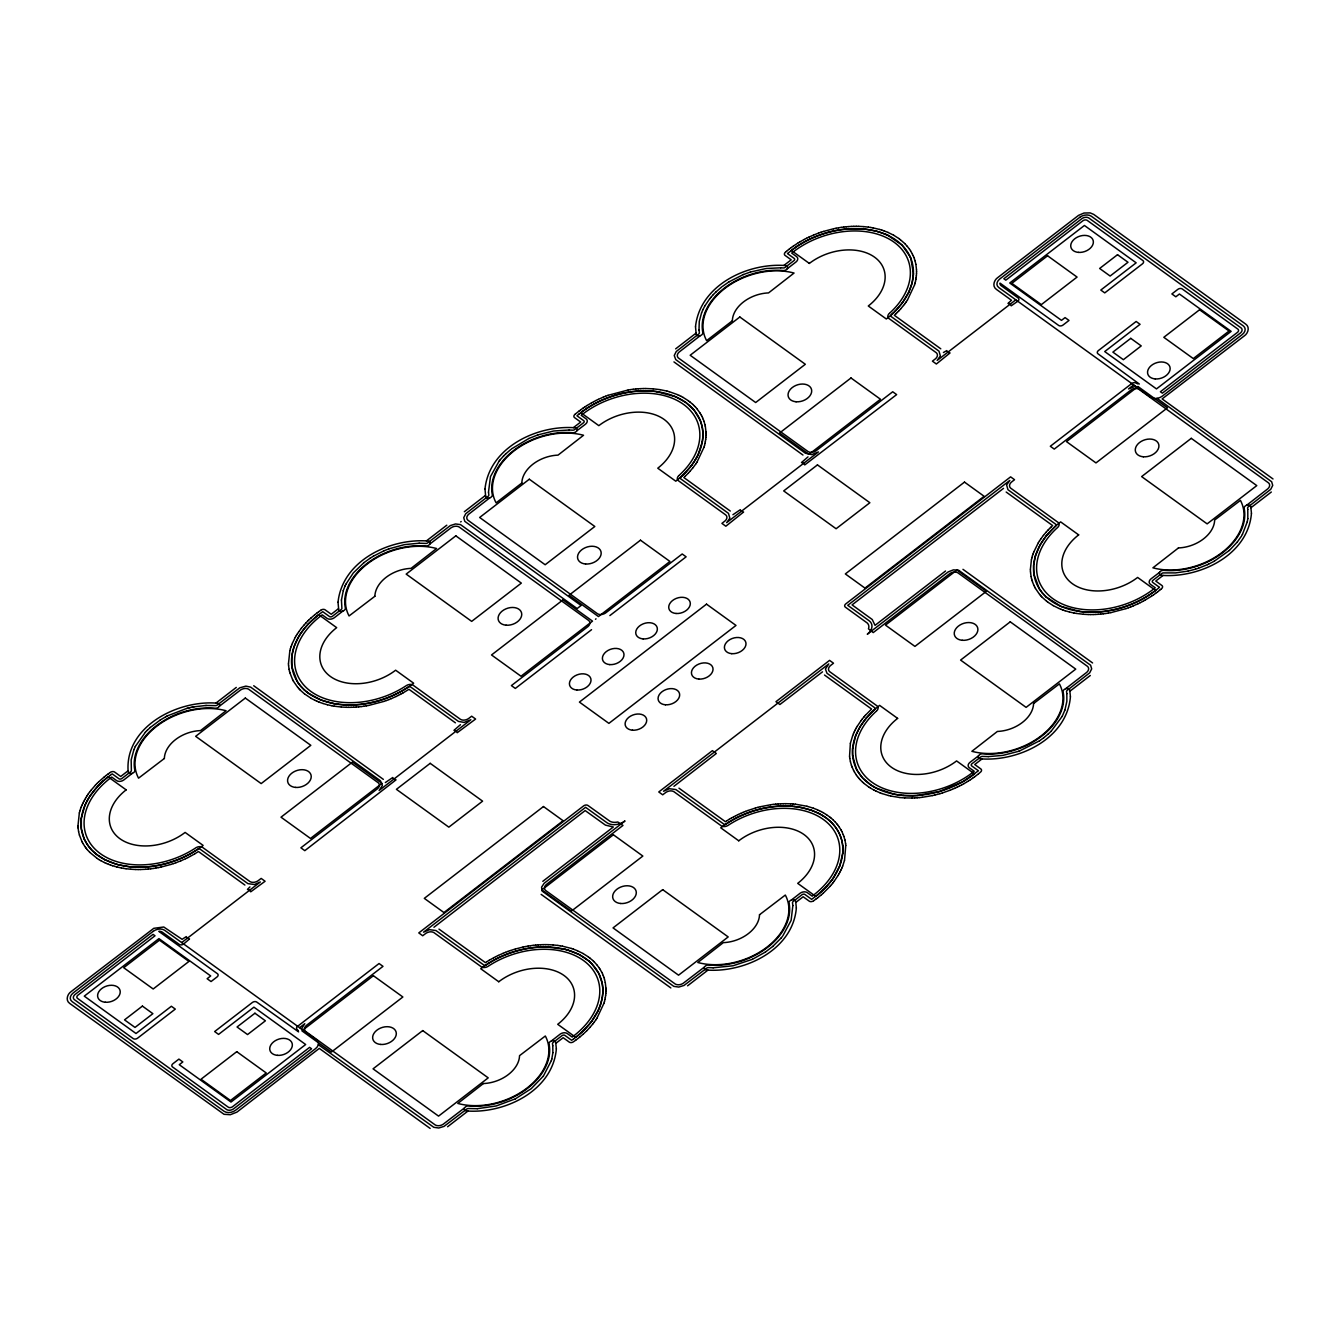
<?xml version="1.0" encoding="UTF-8"?>
<svg xmlns="http://www.w3.org/2000/svg" width="1343" height="1343" viewBox="0 0 1343 1343"><rect width="100%" height="100%" fill="white"/><g stroke="black" fill="none" stroke-linecap="round" stroke-linejoin="round"><path stroke-width="1.5" d="M602.856 992.242L602.839 988.7M605.945 991.755L605.978 989.992M702.909 436.156L702.893 432.597M705.998 435.669L706.032 433.89M913.425 273.938L910.873 258.444M916.514 273.452L916.547 271.672M1030.417 569.197L1031.407 559.846M341.441 600.052L341.877 608.06A2.115 1.461 -18.7 0 1 341.139 609.537L332.409 616.286A2.115 1.461 -18.7 0 1 329.505 616.555L322.74 611.686L318.66 614.641A76.719 53.2 -18.7 0 0 308.554 693.307L320.826 699.921M301.436 1029.007L304.794 1023.685L299.607 1027.68M602.856 992.276L602.268 997.698M605.827 993.635L605.945 991.856M702.909 436.173L702.339 441.595M705.881 437.549L705.998 435.77M842.732 853.107L842.716 845.989M852.604 748.622L852.637 755.756M913.425 273.955L912.065 283.037L908.741 292.186M916.396 275.332L916.514 273.552M341.441 600.052L343.271 590.618M552.88 1052.677L552.779 1045.761M552.88 1052.694L551.805 1058.972M81.319 818.307L81.352 828.984L84.24 839.022M291.834 656.089L291.867 666.783M605.626 995.532L605.811 993.736M705.679 439.43L705.881 437.65M852.62 748.605L855.625 735.83M842.732 853.141L839.728 865.916M916.195 277.229L916.396 275.433M1247.815 518.616L1247.781 509.4M1247.815 518.633L1247.278 521.772M81.335 818.273L84.878 805.481M291.834 656.056L293.999 646.94L298.079 637.824M605.34 997.429L605.609 995.633M705.394 441.343L705.663 439.53M915.909 279.126L916.178 277.329M318.358 1044.686L433.806 1127.314L438.775 1128.002L444.046 1126.374L466.659 1109.133A2.115 1.461 -18.7 0 1 468.606 1108.529L477.285 1108.697M702.322 441.612L698.226 454.404M705.041 443.24L705.377 441.444M602.268 997.715L600.388 1005.017M604.971 999.343L605.324 997.53M915.557 281.023L915.892 279.226M850.371 743.334L849.548 756.378M1247.278 521.789L1242.443 534.363M79.338 812.918L77.944 826.029M289.853 650.7L288.46 663.811M704.588 445.154L705.008 443.341M604.535 1001.24L604.954 999.444M915.103 282.937L915.523 281.123M850.388 743.233L852.654 735.695M844.529 860.309L845.788 845.351M1031.441 559.746L1031.86 557.949M551.805 1058.989L551.369 1060.55M79.371 812.817L79.875 811.021M289.887 650.6L290.39 648.803M704.068 447.068L704.555 445.255M603.997 1003.154L604.501 1001.341M914.566 284.85L915.07 283.037M844.495 860.41L842.699 866.034M1031.877 557.832L1032.381 556.036M1035.403 556.002L1033.657 565.118L1033.875 574.015M551.369 1060.567L543.395 1076.079M79.892 810.903L80.479 809.107M290.407 648.703L290.995 646.89M704.034 447.169L696.967 462.177M603.964 1003.255L596.913 1018.263M914.549 284.951L907.482 299.959M1032.414 555.935L1033.002 554.122M1035.419 555.968L1040.07 545.057L1045.979 536.26M343.271 590.601L345.084 585.884M1064.915 710.011L1066.862 701.348L1066.846 693.643M1064.915 710.011L1062.229 716.289M80.513 809.006L81.168 807.193M291.028 646.789L291.683 644.976M600.388 1005.051L598.172 1010.507M1033.036 554.021L1033.69 552.208M701.583 312.785L699.267 321.464L698.998 329.975M133.897 749.663L131.161 759.92L131.362 770.278A2.115 1.461 -18.7 0 1 130.624 771.755L121.894 778.487A2.115 1.461 -18.7 0 1 118.99 778.772L112.224 773.887L110.059 775.431M701.583 312.768L702.926 309.629M81.201 807.093L81.94 805.296M291.716 644.875L292.455 643.079M852.687 735.595L853.426 733.798M855.625 735.796L860.074 726.764L866.319 718.052M839.711 865.933L832.979 878.523M841.927 867.931L842.649 866.134M1033.724 552.107L1038.324 542.773M133.897 749.663L135.307 746.523M81.99 805.196L82.796 803.399M84.894 805.464L87.564 800.042M292.505 642.978L295.242 637.405M853.46 733.698L854.266 731.901M841.071 869.844L841.876 868.031M345.084 585.867L345.822 584.306M702.926 309.629L704.957 305.734M82.83 803.299L83.719 801.502M698.209 454.438L696.362 458.03M908.724 292.22L902.311 302.897M598.155 1010.524L591.726 1021.2M854.316 731.801L855.206 730.004M840.147 871.725L841.02 869.945M135.307 746.507L145.363 732.254M345.822 584.306L353.327 572.907L363.97 562.633M1062.229 716.306L1051.2 731.196M83.77 801.402L84.727 799.622M855.256 729.904L856.196 728.124M839.14 873.605L840.097 871.825M1242.426 534.38L1241.536 535.907M84.777 799.521L85.801 797.759M87.58 800.025L89.712 796.466M295.292 637.304L296.316 635.541M298.079 637.807L300.228 634.265M695.338 459.826L696.362 458.047M856.263 728.04L857.287 726.261M838.066 875.468L839.09 873.705M704.974 305.734L709.608 298.918M85.868 797.658L86.959 795.895M219.379 706.217L240.716 689.882A6.346 4.398 -18.7 0 1 248.522 689.144L378.34 782.835A6.346 4.398 -18.7 0 1 377.584 788.677L300.882 847.819L304.811 850.656L396.017 779.863A6.883 4.768 -18.7 0 1 392.76 777.513L385.357 782.549M296.383 635.44L297.474 633.695M429.894 543.999L451.231 527.681A6.346 4.398 -18.7 0 1 459.037 526.926L588.855 620.617A6.346 4.398 -18.7 0 1 588.1 626.459L511.398 685.601L515.326 688.439L591.558 629.682M576.852 430.767L585.514 424.17A5.288 3.66 -18.7 0 0 586.186 418.915L581.2 415.306L582.778 414.064A73.546 51 -18.7 0 1 681.203 402.816A73.546 51 -18.7 0 1 679.021 475.456M787.283 268.701L796.03 261.952A5.288 3.66 -18.7 0 0 796.701 256.698L791.715 253.088L793.293 251.846A73.546 51 -18.7 0 1 891.718 240.598A73.546 51 -18.7 0 1 889.536 313.238M695.321 459.843L691.796 465.114M464.493 1107.941L443.156 1124.276A6.346 4.398 -18.7 0 1 435.35 1125.031L305.532 1031.34A6.346 4.398 -18.7 0 1 306.288 1025.498L382.99 966.356L379.062 963.519L297.642 1026.27A3.173 2.199 -18.7 0 0 297.223 1029.527L298.364 1030.769M704.487 967.01L683.134 983.345A6.346 4.398 -18.7 0 1 675.344 984.083L545.527 890.392A6.346 4.398 -18.7 0 1 546.282 884.55L622.984 825.425L617.78 821.983A10.056 6.967 -18.7 0 1 609.907 821.245L587.965 805.481A3.173 2.199 -18.7 0 0 583.617 805.901L418.781 932.915L422.709 935.752L425.983 933.267A6.346 4.398 -18.7 0 1 433.789 932.512L481.348 966.809A5.288 3.66 -18.7 0 0 487.862 966.473A7.655 5.305 -18.7 0 0 488.348 966.154A73.546 51 -18.7 0 1 585.615 962.142A73.546 51 -18.7 0 1 573.763 1035.873L572.152 1037.081L567.266 1033.556A5.288 3.66 -18.7 0 0 560.132 1034.16L551.587 1040.825M857.338 726.16L860.964 720.755M1038.374 542.673L1039.482 540.927M837.998 875.569L834.372 880.974M978.543 755.824L969.898 762.404A5.288 3.66 -18.7 0 0 969.226 767.676L974.212 771.268L972.634 772.51A73.546 51 -18.7 0 1 874.209 783.758A73.546 51 -18.7 0 1 876.391 711.119M1159.58 572.336L1150.934 578.917A5.288 3.66 -18.7 0 0 1150.263 584.188L1155.249 587.781L1153.671 589.023A73.546 51 -18.7 0 1 1055.245 600.271A73.546 51 -18.7 0 1 1057.428 527.631M1241.066 536.68L1237.356 541.951M87.026 795.811L88.185 794.066M89.729 796.449L97.804 786.192M297.542 633.594L298.7 631.848M300.244 634.232L303.971 629.028M695.741 464.006L696.916 462.261M906.256 301.789L907.432 300.043M595.688 1020.109L596.846 1018.363M1039.532 540.826L1040.707 539.08M88.252 793.965L89.494 792.252M298.767 631.747L301.369 628.239M695.674 464.107L693.072 467.616M904.964 303.602L906.189 301.89M594.378 1021.922L595.62 1020.193M1040.775 538.996L1043.377 535.471M831.72 880.269L832.962 878.54M543.378 1076.096L531.207 1088.686L515.359 1098.843M782.818 935.886L791.111 920.408L792.857 905.585M89.561 792.152L90.854 790.456M691.779 465.131L684.544 473.508M902.295 302.914L895.059 311.291M903.587 305.398L904.88 303.703M590.416 1022.93L591.709 1021.234M593.018 1023.719L594.311 1022.023M861.031 720.654L862.34 718.958M831.703 880.286L826.063 887.035M833.013 882.771L834.305 881.075M499.092 461.136L490.497 476.564L488.483 492.193M499.109 461.136L500.284 459.675M709.624 298.918L710.8 297.458M782.23 936.642L781.055 938.102M1237.339 541.968L1229.365 550.445M90.938 790.356L95.387 785.202M301.453 628.138L304.324 624.713M303.988 628.994L308.319 623.975M692.988 467.717L690.117 471.141M903.503 305.499L900.633 308.94M590.4 1022.946L582.845 1031.206M592.934 1023.819L590.064 1027.244M862.407 718.858L863.784 717.179M1043.444 535.37L1046.331 531.946M1045.996 536.226L1055.229 526.406M831.569 884.55L832.929 882.871M500.301 459.659L503.524 456.083M710.816 297.441L713.351 294.57M781.038 938.102L772.762 946.446M863.851 717.095L865.295 715.433M866.336 718.018L874.411 709.725A2.115 1.461 -18.7 0 0 874.562 707.643L826.986 673.263L825.441 669.032L828.782 663.912L663.509 791.262L669.452 788.71L675.915 789.583L723.625 823.964A2.115 1.461 -18.7 0 0 726.378 823.779C742.343 813.27 761.128 807.093 780.199 806.119M830.058 886.296L831.485 884.651M304.408 624.613L305.902 622.984M688.539 472.87L690.033 471.242M899.055 310.653L900.549 309.024M865.362 715.349L871.59 709.054L824.518 675.042M589.98 1027.345L586.857 1030.669M1046.415 531.845L1047.893 530.216M829.974 886.397L823.377 893.028M145.38 732.237L147.428 730.156M713.368 294.57L716.121 291.784M95.471 785.101L97.015 783.506M97.821 786.175L101.01 782.969M305.986 622.9L307.53 621.289M308.336 623.958L318.644 614.658M688.455 472.971L685.199 476.245M897.426 312.348L898.971 310.753M1047.993 530.132L1049.538 528.521M826.029 887.051L822.839 890.258M503.524 456.083L505.606 454.001M1051.2 731.196L1048.329 733.933M97.116 783.405L98.727 781.827M307.631 621.205L309.243 619.61M684.527 473.525L681.002 476.866A2.115 1.461 -18.7 0 0 680.851 478.931L728.477 513.362L729.853 518.163L726.664 522.645L818.424 451.936L811.676 454.606L805.38 453.212L675.747 359.605L674.236 355.492L676.251 351.497L698.629 334.088A2.115 1.461 -18.7 0 0 699.35 332.611L698.998 329.975M893.431 312.885L895.042 311.307M895.714 314.027L897.325 312.449M1049.622 528.437L1051.25 526.859M586.757 1030.753L583.382 1033.976M147.428 730.139L150.349 727.453M787.468 253.575L794.233 258.46A2.115 1.461 -18.7 0 1 793.948 260.626L785.202 267.358A2.115 1.461 -18.7 0 1 783.254 267.962L780.736 267.811M1159.462 587.327L1152.73 582.409A2.115 1.461 -18.7 0 1 1153.016 580.243L1161.762 573.511A2.115 1.461 -18.7 0 1 1163.71 572.907L1175.494 572.907L1188.102 571.094M505.623 454.001L510.944 449.385M716.138 291.784L721.443 287.167M98.811 781.744L104.183 777.026M101.044 782.952L102.706 781.391M309.326 619.526L311.005 617.981M685.115 476.329L683.822 477.52L730.273 511.045M891.735 314.463L893.397 312.919M895.63 314.111L894.337 315.303L940.788 348.827M1051.334 526.758L1052.627 525.566L1006.176 492.042M582.828 1031.223L577.608 1035.822M822.823 890.291L817.602 894.874M785.487 252.165L785.235 252.383A3.173 2.199 -18.7 0 0 784.984 255.338L791.195 259.82L783.909 265.427M1229.365 550.445L1214.24 561.223M1048.329 733.933L1043.662 737.827M102.74 781.374L106.265 778.352M311.106 617.898L314.698 614.809M574.972 414.366L574.72 414.601A3.173 2.199 -18.7 0 0 574.468 417.555L580.68 422.038L573.394 427.645M891.702 314.48L891.517 314.648A2.115 1.461 -18.7 0 0 891.366 316.713L938.992 351.144L940.369 355.945L937.179 360.428L1015.812 299.842M1055.262 526.389L1055.447 526.221A2.115 1.461 -18.7 0 0 1055.598 524.156L1007.972 489.725L1006.595 484.941L1009.818 480.425L847.735 605.307L869.022 620.667A13.229 9.166 -18.7 0 1 867.293 634.232L948.208 571.917L953.345 569.885L958.499 570.154L1090.6 665.205L1091.691 668.881L1089.66 672.86L1067.299 690.285A2.115 1.461 -18.7 0 0 1066.56 691.763L1066.846 693.626M583.282 1034.06L579.689 1037.149M1161.477 588.721L1161.762 588.469A3.173 2.199 -18.7 0 0 1161.964 585.531L1155.769 581.049L1163.055 575.442M821.547 894.639L823.276 893.112M150.349 727.436L160.203 720.049M772.745 946.446L765.409 952.036M575.073 414.282L578.783 411.277M578.934 414.131L576.953 415.793L583.718 420.678A2.115 1.461 -18.7 0 1 583.433 422.844L574.686 429.575A2.115 1.461 -18.7 0 1 572.739 430.18L569.214 429.995M464.342 511.717L485.478 495.399M785.588 252.081L787.367 250.587M787.669 253.407L795.174 247.616M1159.294 587.479C1139.888 603.83 1114.371 612.727 1089.005 612.207M1159.597 590.282L1161.376 588.805M821.463 894.723L817.736 897.745M978.56 773.769L980.709 771.956A3.173 2.199 -18.7 0 0 980.927 769.019L974.733 764.536L982.018 758.929M104.284 776.942L106.131 775.499M106.298 778.336L110.042 775.448M314.799 614.725L316.646 613.281M578.967 414.114L580.797 412.654M787.468 250.503L789.298 249.059M577.574 1035.839L573.83 1038.727M579.588 1037.232L575.761 1040.17M1157.649 591.827L1159.496 590.366M817.568 894.891L811.642 899.34L804.877 894.455A2.115 1.461 -18.7 0 0 801.972 894.74L793.226 901.472A2.115 1.461 -18.7 0 0 792.504 902.949L792.857 905.568M978.459 773.853L974.632 776.808M363.987 562.633L369.845 558.403M127.988 770.865L120.719 776.472L114.642 772.074A3.173 2.199 -18.7 0 0 110.596 772.242L110.26 772.46M215.921 703.111L236.284 687.415M338.503 608.648L331.234 614.255L325.056 609.789A3.173 2.199 -18.7 0 0 321.111 610.024L320.943 610.142M426.436 540.893L446.799 525.197M675.63 348.878L695.993 333.182M181.691 942.585L260.357 881.965L254.415 884.517L247.951 883.644L200.241 849.28A2.115 1.461 -18.7 0 0 197.471 849.447C182.195 859.52 164.316 865.597 146.085 866.974M609.873 615.581L686.122 556.825L682.194 553.987L605.441 613.096A6.346 4.398 -18.7 0 1 597.635 613.852L467.817 520.144A6.346 4.398 -18.7 0 1 468.573 514.319L489.759 497.867M1133.727 384.937L1128.54 388.933L1135.54 386.264M1003.54 488.348L852.083 604.887L872.262 619.526L875.032 625.334L945.539 571.01M542.807 881.327L613.315 827.003L605.441 825.122L585.162 810.568L433.94 927.274M447.588 1126.76L467.952 1111.064M555.884 1043.31L563.153 1037.703L569.365 1042.185A3.173 2.199 -18.7 0 0 573.276 1041.916L575.66 1040.254M1250.971 507.688L1271.334 492.008M759.534 914.734L785.319 895.059A61.912 42.926 -18.7 0 1 766.971 947.117A61.912 42.926 -18.7 0 1 697.806 962.495L723.323 942.635A31.678 21.958 -18.7 0 0 759.5 914.734M1033.606 703.547L1059.392 683.872A61.912 42.926 -18.7 0 1 1041.043 735.93A61.912 42.926 -18.7 0 1 971.879 751.308L997.379 731.448A31.678 21.958 -18.7 0 0 1033.556 703.547M687.582 985.812L707.946 970.116M795.862 902.378L803.148 896.771L809.359 901.237A3.173 2.199 -18.7 0 0 813.27 900.985L813.606 900.767M1069.935 691.192L1090.298 675.495M722.265 286.529L729.081 281.795M511.75 448.747L528.89 438.473M1043.645 737.827L1039.465 740.849M789.415 248.975L791.296 247.565M578.9 411.193L580.78 409.783M675.529 396.722L685.887 402.531A76.719 53.2 -18.7 0 1 675.781 481.197L657.768 468.203A47.626 33.021 -18.7 0 0 664.046 419.385A47.626 33.021 -18.7 0 0 598.827 425.647L580.814 412.654L586.673 408.473M316.747 613.197L318.627 611.787M106.231 775.415L108.112 774.004M1155.668 593.321L1157.548 591.894M815.755 899.239L817.635 897.812M791.396 247.481L793.327 246.105M580.881 409.699L582.812 408.322M318.727 611.703L320.658 610.326M108.212 773.921L110.143 772.544M1153.637 594.764L1155.568 593.388M573.814 1038.743L571.648 1040.271L564.883 1035.403A2.115 1.461 -18.7 0 0 561.978 1035.671L553.232 1042.403A2.115 1.461 -18.7 0 0 552.51 1043.88L552.779 1045.761M972.601 778.252L974.531 776.875M813.707 900.683L815.637 899.306M793.444 246.038L797.557 243.318M795.207 247.599L797.188 246.256M582.929 408.255L584.91 406.912M1151.539 596.174L1153.519 594.848M970.502 779.679L972.483 778.336M1039.465 740.866L1019.522 750.972M765.392 952.053L752.449 959.288M369.862 558.386L373.421 556.17M797.205 246.239C813.119 235.848 831.804 229.703 850.79 228.746M585.011 406.828L587.042 405.536M586.69 408.457C607.17 395.127 632.335 388.563 656.693 391.619M486.972 961.638L485.427 962.629L438.976 929.104M726.966 820.691L725.421 821.698L678.97 788.173M1151.438 596.258L1145.008 600.153M968.37 781.038L970.401 779.746M160.22 720.033L165.676 716.809M729.098 281.795L743.367 274.543M797.658 243.251L799.723 241.992M587.143 405.468L591.44 402.934M194.718 853.863L198.445 851.529L244.896 885.054M487.089 961.571L489.154 960.312M727.083 820.623L729.148 819.364M966.188 782.365L968.253 781.106M373.421 556.153L383.897 550.848M799.84 241.925L804.205 239.49M403.018 692.921L408.96 689.312L455.411 722.836M194.601 853.93L190.236 856.364M729.266 819.297L731.364 818.088M489.272 960.245L493.636 957.794M963.972 783.64L966.07 782.432M1214.223 561.24L1208.532 564.161M591.558 402.866L593.69 401.708M400.751 694.163L402.883 692.988M731.482 818.021L733.631 816.863M1142.759 601.395L1144.891 600.22M961.722 784.883L963.854 783.708M165.676 716.809L166.599 716.306M166.616 716.289L167.556 715.802M804.323 239.423L806.505 238.299M593.807 401.641L595.99 400.516M398.451 695.338L400.634 694.213M187.936 857.556L190.118 856.431M1140.459 602.571L1142.641 601.446M733.748 816.796L735.93 815.671M493.754 957.727L495.936 956.619M959.422 786.058L961.588 784.95M167.573 715.802L186.66 708.466M515.343 1098.859L496.171 1105.96L477.302 1108.697M806.623 238.231L808.839 237.174M596.107 400.449L598.323 399.375M396.118 696.48L398.334 695.405M185.603 858.697L187.819 857.623M1138.125 603.712L1140.341 602.638M736.048 815.604L738.247 814.529M496.054 956.552L498.27 955.477M957.089 787.199L959.305 786.125M1207.558 564.614L1208.515 564.178M808.956 237.107L813.589 235.059M598.441 399.324L603.074 397.259M396 696.53L391.367 698.595M185.485 858.748L180.852 860.813M1138.008 603.762L1133.374 605.827M738.381 814.479L740.614 813.455M498.387 955.427L503.021 953.362M954.722 788.291L956.971 787.25M528.907 438.473L537.922 434.88M1207.542 564.631L1198.527 568.207M752.433 959.305L733.026 965.768L713.167 967.799M740.748 813.405L743.015 812.414M952.338 789.315L954.604 788.341M383.913 550.831L388.916 548.851M813.724 234.991L818.458 233.145M603.208 397.209L605.492 396.286M388.95 699.569L391.249 698.645M180.734 860.863L175.983 862.71M1130.957 606.801L1133.24 605.878M743.132 812.364L745.432 811.441M503.138 953.312L505.438 952.388M949.921 790.288L952.204 789.365M743.384 274.543L750.502 271.991M700.274 335.666L679.088 352.101A6.346 4.398 -18.7 0 0 678.333 357.943L808.15 451.634A6.346 4.398 -18.7 0 0 815.956 450.879L892.709 391.77L896.637 394.607L804.742 464.913A6.883 4.768 -18.7 0 0 801.486 462.563L807.999 456.872M342.801 611.115L334.373 617.696A5.288 3.66 -18.7 0 1 327.222 618.468L322.236 614.859L320.624 616.068A73.546 51 -18.7 0 0 308.772 689.815A73.546 51 -18.7 0 0 406.039 685.803A7.655 5.305 -18.7 0 1 406.526 685.484A5.288 3.66 -18.7 0 1 413.04 685.148L460.599 719.445A6.346 4.398 -18.7 0 0 468.405 718.69L471.678 716.205L475.607 719.042L457.191 732.724A6.883 4.768 -18.7 0 0 453.934 730.374L460.448 724.683M132.285 773.333L123.858 779.914A5.288 3.66 -18.7 0 1 116.707 780.669L111.721 777.077L110.109 778.285A73.546 51 -18.7 0 0 98.257 852.033A73.546 51 -18.7 0 0 195.524 848.021A7.655 5.305 -18.7 0 1 196.011 847.702A5.288 3.66 -18.7 0 1 202.524 847.366L250.083 881.663A6.346 4.398 -18.7 0 0 257.89 880.907L261.163 878.423L265.091 881.26L250.721 891.819A6.883 4.768 -18.7 0 0 247.465 889.469L249.932 886.9M1246.69 505.22L1267.876 488.768A6.346 4.398 -18.7 0 0 1268.615 482.943L1138.814 389.252A6.346 4.398 -18.7 0 0 1135.641 388.547L1135.036 388.58A6.346 4.398 -18.7 0 0 1131.007 389.99L1054.255 449.099L1050.327 446.262L1131.763 383.527A3.173 2.199 -18.7 0 1 1136.111 383.108L1137.823 383.913M1065.654 688.707L1086.84 672.272A6.346 4.398 -18.7 0 0 1087.578 666.43L957.777 572.739A6.346 4.398 -18.7 0 0 949.971 573.478L873.219 632.587L868.468 628.826A10.056 6.967 -18.7 0 0 867.209 622.984L845.351 607.154A3.173 2.199 -18.7 0 1 845.771 603.897L1010.607 476.866L1014.536 479.703L1011.313 482.221A6.346 4.398 -18.7 0 0 1010.557 488.063L1058.066 522.393A5.288 3.66 -18.7 0 1 1057.696 527.396M791.581 899.894L800.126 893.229A5.288 3.66 -18.7 0 1 807.16 892.558L812.146 896.15L813.757 894.942A73.546 51 -18.7 0 0 825.609 821.194A73.546 51 -18.7 0 0 728.342 825.206A7.655 5.305 -18.7 0 1 727.856 825.525A5.288 3.66 -18.7 0 1 721.342 825.861L673.766 791.581A6.346 4.398 -18.7 0 0 665.977 792.32L662.703 794.804L658.775 791.967L712.394 750.653L716.323 753.49L673.934 786.326M605.626 396.235L607.943 395.362M386.499 700.492L388.815 699.619M1128.506 607.724L1130.823 606.851M745.55 811.39L747.866 810.517M505.572 952.338L507.872 951.465M949.786 790.339L942.517 792.907M388.933 548.834L404.512 544.62L419.15 543.21M1018.514 751.341L1019.505 750.989M818.575 233.094L820.926 232.272M608.06 395.312L628.054 390.024M384.048 701.365L386.381 700.542M173.532 863.583L175.866 862.76M1126.038 608.597L1128.372 607.775M748.001 810.467L755.32 808.083M508.007 951.415L510.34 950.592M1018.498 751.341L1002.885 755.387L988.263 756.613M537.939 434.88L553.585 431.019L569.197 429.995M1198.51 568.207L1195.438 569.197M821.043 232.238L823.41 231.466M383.913 701.415L368.939 705.377M171.048 864.388L173.398 863.616M1125.904 608.648L1110.946 612.609M510.474 950.542L515.326 949.014M750.519 271.991L766.198 268.499L780.719 267.811M823.528 231.416L833.483 228.797M170.914 864.439L160.959 867.074M940.016 793.663L942.383 792.941M1195.421 569.197L1188.119 571.094M755.454 808.05L757.838 807.378M937.498 794.351L939.882 793.696M515.46 948.981L522.914 947.1M186.677 708.466L187.701 708.197M757.972 807.344L760.373 806.74M934.98 794.989L937.364 794.385M187.718 708.197L188.742 707.946M188.759 707.946L189.799 707.694M760.507 806.707L770.529 804.776M932.445 795.576L934.846 795.022M189.816 707.694L190.84 707.459M190.857 707.459L191.898 707.241M833.617 228.763L836.017 228.276M158.424 867.595L160.824 867.091M932.311 795.61L922.272 797.289M523.048 947.067L525.449 946.58M191.915 707.241L192.956 707.039M192.972 707.022L193.996 706.838M836.152 228.243L838.569 227.806M366.387 705.83L368.805 705.394M1108.395 613.063L1110.812 612.626M155.872 868.048L158.289 867.612M525.583 946.563L527.984 946.127M194.013 706.838L205.529 705.511M838.704 227.79L841.104 227.403M628.188 390.007L630.589 389.621M363.852 706.233L366.253 705.847M1105.86 613.466L1108.26 613.079M153.337 868.451L155.738 868.065M528.118 946.093L530.535 945.724M841.238 227.387L843.656 227.068M630.723 389.604L633.141 389.285M1157.129 398.367L1271.636 481.717L1272.728 485.394L1270.696 489.372L1248.335 506.798A2.115 1.461 -18.7 0 0 1247.597 508.275L1247.781 509.383M361.317 706.569L363.718 706.25M1103.308 613.801L1105.725 613.482M150.802 868.787L153.203 868.468M770.664 804.759L773.064 804.44M530.67 945.707L533.07 945.388M843.79 227.051L846.191 226.799M633.275 389.269L635.675 389.017M1100.773 614.07L1103.174 613.818M358.782 706.838L361.183 706.586M148.267 869.055L150.668 868.803M773.199 804.423L775.599 804.172M919.737 797.574L922.137 797.306M533.205 945.371L535.605 945.103M846.325 226.782L848.709 226.581M635.81 389L638.194 388.798M1098.255 614.288L1100.639 614.087M356.248 707.056L358.648 706.854M775.734 804.155L778.134 803.953M917.554 795.476L939.462 791.531L962.444 781.945L978.459 770.781L971.694 765.913A2.115 1.461 -18.7 0 1 971.979 763.731L980.709 756.999A2.115 1.461 -18.7 0 1 982.673 756.411L988.247 756.613M917.219 797.776L919.602 797.574M145.732 869.274L148.133 869.072M535.739 945.103L538.14 944.901M848.843 226.581L851.227 226.43M638.328 388.782L640.712 388.647M1095.737 614.439L1098.121 614.305M353.729 707.207L356.113 707.073M778.269 803.953L780.652 803.802M917.521 795.476L912.736 795.711M914.701 797.927L917.084 797.792M143.667 867.108L146.051 866.974M145.598 869.29L140.713 869.509M538.274 944.884L540.658 944.75M540.205 947.05C521.134 948.024 502.349 954.218 486.401 964.71A2.115 1.461 -18.7 0 1 483.631 964.895L435.921 930.531L429.458 929.658L423.549 932.176L585.582 807.311L606.868 822.671A13.229 9.166 -18.7 0 0 624.999 820.942L544.133 883.291L541.582 887.186L542.085 891.03L673.8 986.366L678.769 987.071L684.04 985.426L706.653 968.185A2.115 1.461 -18.7 0 1 708.6 967.598L713.15 967.799M205.546 705.511L206.57 705.478M851.361 226.43L853.728 226.346M850.824 228.746L864.926 229.133L875.972 231.097M640.846 388.647L643.213 388.563M1093.236 614.54L1095.603 614.456M351.228 707.291L353.595 707.224M912.182 798.027L914.566 797.943M780.787 803.802L783.154 803.718M780.233 806.119L782.616 806.035M143.634 867.108L129.516 866.722L118.469 864.758M540.793 944.733L543.16 944.649M540.239 947.05L547.373 946.983M206.587 705.478L215.266 705.629A2.115 1.461 -18.7 0 0 217.213 705.041L239.826 687.801L245.903 686.122L250.671 687.146L380.371 780.719L382.419 785.37L379.129 790.456L470.873 719.747L464.124 722.4L458.467 721.426L410.757 687.062A2.115 1.461 -18.7 0 0 407.987 687.23C390.041 699.031 368.502 705.461 347.014 704.974M853.863 226.346L856.23 226.312M643.347 388.547L645.714 388.53M1090.734 614.557L1093.101 614.54M348.744 707.325L351.094 707.308M912.703 795.711L903.302 795.442M912.065 798.027L904.779 797.91M783.288 803.718L785.638 803.685M782.633 806.035L789.718 806.136M138.228 869.542L140.579 869.525M543.294 944.649L545.644 944.633M419.167 543.21L425.781 543.428A2.115 1.461 -18.7 0 0 427.729 542.824L450.341 525.583L455.512 523.955L460.498 524.609L577.121 608.564L581.083 605.492L464.812 521.369L463.721 517.693L465.736 513.714L488.113 496.306A2.115 1.461 -18.7 0 0 488.835 494.828L488.483 492.193M856.347 226.312L858.697 226.346M645.832 388.53L653.051 388.832M1088.266 614.523L1090.6 614.557M346.259 707.291L348.609 707.325M785.773 803.685L790.557 803.819M135.744 869.509L138.094 869.542M545.778 944.633L548.112 944.666M858.815 226.363L863.566 226.614M1088.988 612.207L1079.755 611.468M1088.132 614.523L1083.398 614.271M346.981 704.974L337.748 704.236M346.141 707.291L341.391 707.039M135.626 869.509L130.875 869.24M548.246 944.666L552.997 944.918M547.407 946.983L565.403 949.417M904.662 797.91L899.961 797.541M790.691 803.819L792.991 803.987M789.751 806.136L792.051 806.287M863.7 226.614L868.333 227.118M653.185 388.832L660.152 389.671M1083.264 614.255L1076.297 613.415M341.273 707.022L334.289 706.183M901.002 795.224L903.268 795.442M793.109 803.987L795.375 804.205M792.085 806.304L794.351 806.505M130.758 869.24L126.108 868.736M553.115 944.935L557.765 945.422M900.968 795.224L894.27 794.233M899.827 797.524L890.678 796.03M795.509 804.222L806.891 806.236M794.385 806.505L801.083 807.512M868.451 227.135L870.667 227.471M656.727 391.636L675.512 396.705M1079.722 611.451L1060.936 606.381L1046.18 596.98M337.731 704.219L333.299 703.497M123.774 868.401L125.99 868.72M557.882 945.438L560.098 945.774M870.784 227.487L872.967 227.874M1139.334 384.048L1097.986 353.813A3.173 2.199 -18.7 0 1 1098.406 350.557L1136.144 321.481L1140.073 324.318L1104.718 351.564L1156.474 388.916L1231.145 331.368L1179.406 294.016L1175.83 296.786L1171.885 293.949L1177.845 289.349A3.173 2.199 -18.7 0 1 1182.193 288.93L1237.877 329.119A3.173 2.199 -18.7 0 1 1237.457 332.376L1160.402 391.753L1162.366 393.163L1240.596 332.863A5.288 3.66 -18.7 0 0 1241.217 328.011L1088.602 217.851A5.288 3.66 -18.7 0 0 1082.105 218.473L1003.842 278.756L1005.806 280.167L1082.861 220.789A3.173 2.199 -18.7 0 1 1087.209 220.386L1142.893 260.559A3.173 2.199 -18.7 0 1 1142.473 263.816L1104.752 292.892L1100.807 290.054L1136.161 262.825L1084.422 225.473L1009.735 283.004L1061.49 320.356L1065.066 317.603L1068.994 320.44L1063.035 325.04A3.173 2.199 -18.7 0 1 1058.687 325.459L1000.015 283.104A5.288 3.66 -18.7 0 0 1000.871 285.455L1018.195 297.995A3.173 2.199 -18.7 0 1 1017.776 301.252L1011.212 305.818A6.883 4.768 -18.7 0 0 1007.955 303.451L1011.464 300.261L996.405 289.383C991.923 286.412 994.005 279.898 997.933 277.447L1078.53 215.384L1083.986 213.033L1090.147 212.899L1093.706 214.393L1245.683 324.083C1250.115 327.004 1248.117 333.45 1244.256 335.918L1162.131 398.921L1273.013 478.964M660.269 389.705L666.951 391.082M1073.997 612.996L1076.163 613.398M331.99 705.763L334.172 706.166M560.216 945.791L562.398 946.177M121.474 867.981L123.657 868.367M873.084 227.89L879.648 229.452M1073.863 612.979L1069.498 612.005M894.237 794.217L876.224 788.14M333.265 703.497L320.859 699.938M331.872 705.746L327.491 704.773M801.099 807.512L811.558 810.333M562.516 946.211L571.228 948.41M121.357 867.964L116.975 866.99M888.462 795.492L890.56 795.996M876.005 231.114L878.07 231.667M667.068 391.115L669.133 391.669M1069.381 611.972L1065.167 610.763M460.649 521.94L461.203 521.52M596.023 618.821L595.469 619.257M888.344 795.476L882.032 793.562M807.009 806.27L813.304 808.184M327.373 704.739L323.159 703.531M565.42 949.417L567.501 949.971M116.371 864.187L118.436 864.758M114.793 866.403L116.858 866.957M879.766 229.485L881.797 230.106M878.104 231.667L886.027 234.488M669.25 391.703L677.426 394.607M567.518 949.988L579.135 954.537L588.805 960.967M116.337 864.187L104.737 859.621M112.644 865.748L114.675 866.369M881.898 230.14L883.895 230.811M1063.068 610.058L1065.049 610.729M323.059 703.497L319.013 702.07M571.329 948.46L573.31 949.132M110.546 865.043L112.543 865.715M883.996 230.845L887.941 232.389M1061.02 609.302L1062.968 610.024M879.984 792.79L881.931 793.512M813.422 808.217L817.35 809.762M811.592 810.349L819.129 813.606M573.427 949.165L577.356 950.71M108.498 864.288L110.445 865.01M1059.023 608.48L1060.92 609.252M879.883 792.756L876.039 791.094M317.015 701.247L318.912 702.02M106.5 863.465L108.397 864.237M888.042 232.44L893.599 235.193M886.044 234.505L887.891 235.327M677.527 394.657L679.373 395.497M1058.922 608.429L1053.365 605.676M817.467 809.812L819.297 810.652M315.085 700.375L316.914 701.197M577.473 950.76L583.03 953.496M104.569 862.575L106.399 863.415M887.908 235.344L902.11 245.181L910.185 256.815M679.474 395.53L681.254 396.42M874.159 790.154L875.938 791.044M819.398 810.685L821.194 811.575M314.984 700.324L311.358 698.444M104.469 862.542L100.843 860.662M681.354 396.47L683.083 397.41M876.19 788.123L872.765 786.192M874.058 790.104L870.549 788.14M821.295 811.625L823.024 812.565M819.146 813.606L822.587 815.554M104.72 859.621L96.528 854.383M893.699 235.243L898.752 238.466M1053.265 605.626L1048.211 602.403M683.184 397.461L688.237 400.684M823.125 812.616L826.516 814.697M311.257 698.394L304.626 693.978M583.131 953.564L588.167 956.77M99.063 859.621L100.742 860.611M871.12 785.135L872.732 786.175M868.837 787.048L870.449 788.072M822.604 815.57L824.233 816.594M670.845 987.944L541.145 894.371M97.351 858.53L98.979 859.57M871.087 785.118L862.559 777.866L857.321 770.664M868.736 786.981L864.069 783.473M826.6 814.748L829.756 817.031M824.249 816.611C834.272 823.091 841.708 833.919 842.716 845.956M97.267 858.479L89.746 852.352M962.965 569.331L1092.598 662.955M673.951 361.922L802.963 455.042M318.66 614.658L336.673 627.651A47.626 33.021 -18.7 0 0 330.395 676.469A47.626 33.021 -18.7 0 0 395.631 670.207L413.644 683.201A76.719 53.2 -18.7 0 1 308.554 693.307L307.043 692.165M253.709 685.736L383.343 779.36M430.163 1128.439L319.281 1048.396L236.888 1112.138L230.324 1114.707L224.046 1114.304L69.735 1003.439C65.253 1000.468 67.351 993.954 71.263 991.503L153.807 928.315L163.762 927.006L182.111 939.328L186.291 936.608A6.883 4.768 -18.7 0 0 189.548 938.958L183.655 943.995A3.173 2.199 -18.7 0 1 179.307 944.414L161.932 931.908A5.288 3.66 -18.7 0 0 158.81 931.354L217.432 973.709A3.173 2.199 -18.7 0 1 217.012 976.965L211.052 981.548L207.124 978.711L210.7 975.958L158.944 938.606L84.273 996.153L136.012 1033.506L171.367 1006.26L175.295 1009.097L137.574 1038.173A3.173 2.199 -18.7 0 1 133.226 1038.592L77.541 998.403A3.173 2.199 -18.7 0 1 77.961 995.146L155.016 935.769L153.052 934.359L74.822 994.659A5.288 3.66 -18.7 0 0 74.201 999.511L226.816 1109.671A5.288 3.66 -18.7 0 0 233.313 1109.049L311.576 1048.765L309.612 1047.355L232.54 1106.733A3.173 2.199 -18.7 0 1 228.192 1107.136L172.525 1066.963A3.173 2.199 -18.7 0 1 172.945 1063.706L178.904 1059.107L182.833 1061.944L179.257 1064.697L230.996 1102.049L305.667 1044.518L253.928 1007.166L218.573 1034.395L214.645 1031.558L252.383 1002.482A3.173 2.199 -18.7 0 1 256.731 1002.063L298.599 1031.894M898.836 238.534L900.33 239.658M1046.633 601.228L1048.128 602.352M688.321 400.734L689.815 401.876M588.268 956.837L589.762 957.962M900.414 239.726L904.695 243.519M1046.55 601.16L1042.269 597.366M689.899 401.943L692.787 404.394M829.84 817.098L831.283 818.273M307.027 692.165L304.189 689.748M304.542 693.928L300.261 690.134M589.846 958.029L592.733 960.497M96.511 854.366L91.072 849.364M862.609 782.18L863.985 783.405M831.351 818.34L832.727 819.549M588.822 960.984L591.524 963.485M1046.163 596.964L1042.403 593.018M692.87 404.461L694.18 405.737M862.542 782.113L859.906 779.477M832.811 819.616L835.43 822.269M592.817 960.564L594.126 961.823M304.173 689.731L301.587 687.146M904.762 243.587L907.247 246.306M1040.959 595.99L1042.202 597.282M694.247 405.804L695.489 407.114M594.194 961.89L596.678 964.627M591.541 963.502L598.86 973.557M298.952 688.758L300.194 690.05M89.679 852.268L87.194 849.548M1039.717 594.563L1040.892 595.906M695.556 407.181L696.732 408.524M858.664 778.05L859.839 779.41M835.497 822.336L836.672 823.679M300.396 685.786L301.571 687.129M297.71 687.331L298.885 688.674M91.055 849.347L87.715 845.15M907.314 246.39L909.513 249.261M1042.386 593.002L1039.264 588.687M1039.65 594.496L1035.487 588.503M696.799 408.608L700.022 413.023M857.505 776.59L858.613 777.983M836.739 823.763L837.847 825.139M596.745 964.694L598.944 967.581M300.379 685.769L298.23 682.932M297.642 687.263L293.479 681.27M86.019 848.088L87.127 849.464M856.414 775.096L857.438 776.523M837.898 825.223L838.939 826.633M84.928 846.594L85.969 848.004M909.58 249.345L910.537 250.805M856.347 775.012L854.45 771.99M838.989 826.717L840.903 829.756M598.995 967.665L599.968 969.109M297.256 681.455L298.213 682.915M87.698 845.133L84.256 839.039M84.878 846.51L82.964 843.471M910.588 250.889L912.35 253.995M1039.247 588.67L1033.875 574.032M700.072 413.107L700.962 414.601M600.019 969.193L601.765 972.298M297.239 681.438L291.884 666.799M1034.614 586.891L1035.436 588.419M701.012 414.685L701.835 416.196M856.481 769.119L857.304 770.647M853.577 770.378L854.4 771.906M840.953 829.84L841.759 831.351M292.623 679.659L293.429 681.17M82.108 841.876L82.913 843.387M912.384 254.079L913.122 255.623M1033.825 585.246L1034.58 586.807M701.869 416.296L702.607 417.841M856.481 769.103L852.637 755.773M853.544 770.294L852.083 767.071M841.809 831.451L843.253 834.674M601.815 972.382L602.554 973.944M598.877 973.574L602.218 983.429M292.573 679.575L289.954 672.91M82.057 841.776L79.438 835.128M913.173 255.724L913.828 257.302M910.201 256.832L910.873 258.427M1033.791 585.162L1032.498 581.872M702.658 417.925L703.312 419.52M700.358 420.644L694.062 410.102L685.904 402.547A76.719 53.2 -18.7 0 0 580.814 412.654M602.604 974.028L603.259 975.606M913.878 257.386L914.465 258.998M851.462 765.359L852.05 766.971M703.363 419.604L703.95 421.215M700.358 420.661L702.288 427.326M843.286 834.758L843.874 836.37M603.292 975.706L603.897 977.318M1031.961 580.142L1032.465 581.788M914.499 259.098L915.003 260.727M851.428 765.275L850.455 761.884M843.908 836.471L844.898 839.862M703.984 421.316L704.957 424.707M603.914 977.402L604.434 979.047M1031.491 578.38L1031.928 580.042M915.036 260.827L915.859 264.269M604.468 979.131L605.273 982.572M289.484 671.147L289.92 672.809M79.405 835.027L78.599 831.586M1031.105 576.617L1031.474 578.296M943.424 352.521L946.781 350.607A6.883 4.768 -18.7 0 0 950.038 352.957L936.356 364.003L932.428 361.166L935.651 358.648A6.346 4.398 -18.7 0 0 936.39 352.806L888.982 318.543A5.288 3.66 -18.7 0 1 889.267 313.49M850.438 761.783L849.766 758.291M822.504 671.836L779.88 704.521L775.952 701.684L829.571 660.37L833.499 663.207L830.276 665.725A6.346 4.398 -18.7 0 0 829.521 671.55L877.029 705.881A5.288 3.66 -18.7 0 1 876.66 710.883M844.915 839.946L845.57 843.438M732.909 514.738L740.312 509.702A6.883 4.768 -18.7 0 0 743.569 512.052L725.841 526.221L721.913 523.384L725.136 520.866A6.346 4.398 -18.7 0 0 725.875 515.024L678.467 480.76A5.288 3.66 -18.7 0 1 678.752 475.691M704.974 424.791L705.344 426.486M289.114 669.368L289.467 671.064M1031.088 576.516L1030.601 572.991M915.876 264.353L916.497 269.725M705.36 426.57L705.982 431.942M702.288 427.359L702.893 432.564M605.29 982.673L605.928 988.045M602.235 983.445L602.839 988.666M289.098 669.284L288.594 665.759M78.582 831.502L78.079 827.976M849.565 756.478L849.766 758.207M845.586 843.538L845.788 845.251M1030.467 571.144L1030.585 572.89M288.46 663.912L288.577 665.658M77.944 826.13L78.062 827.876M1030.417 569.298L1030.45 571.044M916.497 269.825L916.547 271.588M705.982 432.043L706.032 433.789M605.928 988.129L605.978 989.892M134.82 770.194A62.718 43.48 -18.7 0 1 215.266 708.214A3.441 2.384 -18.7 0 0 219.497 705.982A3.441 2.384 -18.7 0 0 217.398 703.212C177.897 699.636 124.227 726.731 128.189 771.956A3.441 2.384 -18.7 0 0 131.967 773.434A3.441 2.384 -18.7 0 0 134.837 770.194M338.033 602.235L338.705 609.739A3.441 2.384 -18.7 0 0 342.482 611.216A3.441 2.384 -18.7 0 0 345.352 607.976A62.718 43.48 -18.7 0 1 425.781 545.997A3.441 2.384 -18.7 0 0 430.012 543.764A3.441 2.384 -18.7 0 0 427.913 541.011C389.94 538.056 342.381 560.702 338.033 602.201M484.991 489.003L485.679 496.49A3.441 2.384 -18.7 0 0 489.44 497.968A3.441 2.384 -18.7 0 0 492.31 494.744A62.718 43.48 -18.7 0 1 572.739 432.748A3.441 2.384 -18.7 0 0 576.986 430.515A3.441 2.384 -18.7 0 0 574.888 427.762C536.982 424.824 489.272 447.454 484.991 488.953M556.355 1048.9C552.745 1090.885 504.666 1113.935 466.474 1110.946A3.441 2.384 -18.7 0 1 464.376 1108.193A3.441 2.384 -18.7 0 1 468.606 1105.944A62.718 43.48 -18.7 0 0 549.052 1043.964A3.441 2.384 -18.7 0 1 551.906 1040.741A3.441 2.384 -18.7 0 1 555.666 1042.218L556.355 1048.9M695.506 326.785L696.194 334.289A3.441 2.384 -18.7 0 0 699.955 335.75A3.441 2.384 -18.7 0 0 702.825 332.527A62.718 43.48 -18.7 0 1 783.254 270.531A3.441 2.384 -18.7 0 0 787.502 268.298A3.441 2.384 -18.7 0 0 785.403 265.545C747.447 262.607 699.821 285.236 695.506 326.735M796.349 907.952C792.958 949.921 744.526 973.004 706.468 970.015A3.441 2.384 -18.7 0 1 704.37 967.245A3.441 2.384 -18.7 0 1 708.6 965.013A62.718 43.48 -18.7 0 0 789.046 903.033A3.441 2.384 -18.7 0 1 791.9 899.793A3.441 2.384 -18.7 0 1 795.66 901.271L796.349 907.952M1070.421 696.765C1066.997 738.734 1018.565 761.817 980.524 758.829A3.441 2.384 -18.7 0 1 978.426 756.059A3.441 2.384 -18.7 0 1 982.673 753.826A62.718 43.48 -18.7 0 0 1063.119 691.846A3.441 2.384 -18.7 0 1 1065.973 688.606A3.441 2.384 -18.7 0 1 1069.733 690.084L1070.421 696.765M1251.458 513.278C1248.067 555.247 1199.584 578.329 1161.561 575.324A3.441 2.384 -18.7 0 1 1159.462 572.571A3.441 2.384 -18.7 0 1 1163.71 570.322A62.718 43.48 -18.7 0 0 1244.155 508.342A3.441 2.384 -18.7 0 1 1247.009 505.119A3.441 2.384 -18.7 0 1 1250.769 506.596L1251.458 513.278M164.333 758.493L138.547 778.168A61.912 42.926 -18.7 0 1 156.896 726.11A61.912 42.926 -18.7 0 1 226.06 710.732L200.543 730.592A31.678 21.958 -18.7 0 0 164.366 758.493M374.848 596.292L349.062 615.95A61.912 42.926 -18.7 0 1 367.411 563.892A61.912 42.926 -18.7 0 1 436.576 548.515L411.059 568.374A31.678 21.958 -18.7 0 0 374.882 596.275M521.806 483.044L496.104 502.853A61.912 42.926 -18.7 0 1 514.369 450.644A61.912 42.926 -18.7 0 1 583.534 435.266L558.033 455.126A31.678 21.958 -18.7 0 0 521.839 483.027M732.321 320.826L706.619 340.635A61.912 42.926 -18.7 0 1 724.884 288.426A61.912 42.926 -18.7 0 1 794.049 273.049L768.549 292.908A31.678 21.958 -18.7 0 0 732.355 320.826M245.316 698.058L195.658 736.317L261.163 783.59L310.821 745.331L245.316 698.058M455.831 535.84L406.174 574.099L471.678 621.373L521.336 583.114L455.831 535.84M529.31 479.216L479.652 517.475L545.157 564.748L594.815 526.49L529.31 479.216M739.825 316.998L690.168 355.257L755.673 402.531L805.33 364.272L739.825 316.998M352.504 762.085L281.006 817.182L310.485 838.452L381.983 783.355L352.504 762.085M563.019 599.868L491.521 654.964L521 676.234L592.498 621.137L563.019 599.868M640.477 540.188L568.979 595.268L598.458 616.555L669.956 561.458L640.477 540.188M850.992 377.971L779.494 433.067L808.973 454.337L880.471 399.24L850.992 377.971M153.068 931.404L73.227 992.93A8.461 5.876 -18.7 0 0 72.119 1001.609L224.096 1111.282A8.461 5.876 -18.7 0 0 235.68 1110.174L315.521 1048.648A8.461 5.876 -18.7 0 0 316.629 1039.969L164.669 930.296A8.461 5.876 -18.7 0 0 153.068 931.404M1079.738 217.348L999.897 278.874A8.461 5.876 -18.7 0 0 998.789 287.553L1150.75 397.226A8.461 5.876 -18.7 0 0 1162.35 396.118L1242.191 334.592A8.461 5.876 -18.7 0 0 1243.299 325.913L1091.322 216.24A8.461 5.876 -18.7 0 0 1079.738 217.348M159.464 940.167L123.707 967.715L153.186 988.985L188.943 961.437L159.464 940.167M1047.59 255.791L1011.85 283.339L1041.329 304.626L1077.069 277.078L1047.59 255.791M430.196 763.328L396.42 789.331L448.831 827.154L482.59 801.15L430.196 763.328M817.451 464.896L783.691 490.917L836.101 528.739L869.861 502.735L817.451 464.896M142.408 1006.092L124.53 1019.874L135.005 1027.429L152.884 1013.663L142.408 1006.092M1117.527 254.7L1099.648 268.466L1110.124 276.037L1128.002 262.271L1117.527 254.7M706.519 604.149L579.421 702.087L608.899 723.373L735.998 625.435L706.519 604.149M254.935 1013.226L237.056 1026.992L247.548 1034.563L265.41 1020.798L254.935 1013.226M1130.756 338.352L1112.877 352.118L1123.369 359.689L1141.231 345.906L1130.756 338.352M543.462 806.539L424.304 898.366L443.945 912.552L563.103 820.724L543.462 806.539M964.492 482.103L845.335 573.931L864.976 588.116L984.134 496.289L964.492 482.103M236.754 1051.67L201.014 1079.218L230.492 1100.488L266.233 1072.956L236.754 1051.67M1199.568 309.763L1163.81 337.311L1193.289 358.581L1229.046 331.033L1199.568 309.763M373.388 975.723L301.89 1030.82L331.368 1052.089L402.866 996.993L373.388 975.723M1137.991 386.532L1066.493 441.629L1095.972 462.915L1167.47 407.819L1137.991 386.532M613.382 834.775L541.884 889.872L571.363 911.142L642.844 856.062L613.382 834.775M956.955 570.036L885.457 625.116L914.936 646.403L986.433 591.306L956.955 570.036M422.709 1030.585L373.052 1068.843L438.557 1116.117L488.214 1077.858L422.709 1030.585M1191.275 438.338L1141.634 476.597L1207.139 523.871L1256.779 485.612L1191.275 438.338M662.687 889.637L613.046 927.895L678.551 975.186L728.191 936.927L662.687 889.637M1010.238 621.826L960.598 660.084L1026.102 707.375L1075.743 669.116L1010.238 621.826M483.329 1083.583L457.812 1103.442A61.912 42.926 -18.7 0 0 526.976 1088.065A61.912 42.926 -18.7 0 0 545.325 1036.007L519.54 1055.665A31.678 21.958 -18.7 0 1 483.329 1083.549M1178.415 547.961L1152.915 567.82A61.912 42.926 -18.7 0 0 1222.08 552.443A61.912 42.926 -18.7 0 0 1240.428 500.385L1214.643 520.043A31.678 21.958 -18.7 0 1 1178.432 547.927M809.342 263.429L791.329 250.436A76.719 53.2 -18.7 0 1 896.402 240.33A76.719 53.2 -18.7 0 1 886.296 318.979L868.283 305.986A47.626 33.021 -18.7 0 0 874.562 257.168A47.626 33.021 -18.7 0 0 809.342 263.429M1078.664 534.883L1060.651 521.89A76.719 53.2 -18.7 0 0 1050.562 600.539A76.719 53.2 -18.7 0 0 1155.635 590.433L1137.622 577.44A47.626 33.021 -18.7 0 1 1072.402 583.718A47.626 33.021 -18.7 0 1 1078.664 534.883M897.628 718.387L879.615 705.377A76.719 53.2 -18.7 0 0 869.525 784.027A76.719 53.2 -18.7 0 0 974.598 773.937L956.585 760.927A47.626 33.021 -18.7 0 1 891.366 767.206A47.626 33.021 -18.7 0 1 897.628 718.387M738.751 840.802L720.738 827.808A76.719 53.2 -18.7 0 1 825.827 817.702A76.719 53.2 -18.7 0 1 815.721 896.352L797.708 883.358A47.626 33.021 -18.7 0 0 803.987 834.54A47.626 33.021 -18.7 0 0 738.751 840.802M498.757 981.75L480.744 968.739A76.719 53.2 -18.7 0 1 585.833 958.65A76.719 53.2 -18.7 0 1 575.727 1037.3L557.714 1024.306A47.626 33.021 -18.7 0 0 563.993 975.471A47.626 33.021 -18.7 0 0 498.757 981.75M126.158 789.869L108.145 776.875A76.719 53.2 -18.7 0 0 98.039 855.525A76.719 53.2 -18.7 0 0 203.129 845.418L185.116 832.425A47.626 33.021 -18.7 0 1 119.88 838.687A47.626 33.021 -18.7 0 1 126.158 789.869M632.452 730.189A11.113 7.705 -18.7 0 0 646.503 718.79A11.113 7.705 -18.7 0 0 628.759 717.363A11.113 7.705 -18.7 0 0 632.452 730.189M576.768 690A11.113 7.705 -18.7 0 0 590.819 678.601A11.113 7.705 -18.7 0 0 573.075 677.174A11.113 7.705 -18.7 0 0 576.768 690M665.406 704.79A11.113 7.705 -18.7 0 0 679.457 693.374A11.113 7.705 -18.7 0 0 661.713 691.964A11.113 7.705 -18.7 0 0 665.406 704.79M609.739 664.6A11.113 7.705 -18.7 0 0 623.79 653.202A11.113 7.705 -18.7 0 0 606.046 651.775A11.113 7.705 -18.7 0 0 609.739 664.6M698.78 679.071A11.113 7.705 -18.7 0 0 712.831 667.672A11.113 7.705 -18.7 0 0 695.086 666.246A11.113 7.705 -18.7 0 0 698.78 679.071M643.096 638.899A11.113 7.705 -18.7 0 0 657.147 627.483A11.113 7.705 -18.7 0 0 639.402 626.056A11.113 7.705 -18.7 0 0 643.096 638.899M731.75 653.672A11.113 7.705 -18.7 0 0 745.801 642.273A11.113 7.705 -18.7 0 0 728.057 640.846A11.113 7.705 -18.7 0 0 731.75 653.672M676.066 613.482A11.113 7.705 -18.7 0 0 690.117 602.084A11.113 7.705 -18.7 0 0 672.373 600.657A11.113 7.705 -18.7 0 0 676.066 613.482M506.126 625.2A12.171 8.444 -18.7 0 0 521.52 612.71A12.171 8.444 -18.7 0 0 502.081 611.149A12.171 8.444 -18.7 0 0 506.126 625.2M295.611 787.418A12.171 8.444 -18.7 0 0 311.005 774.928A12.171 8.444 -18.7 0 0 291.565 773.367A12.171 8.444 -18.7 0 0 295.611 787.418M620.701 903.503A12.171 8.444 -18.7 0 0 636.078 891.013A12.171 8.444 -18.7 0 0 616.638 889.452A12.171 8.444 -18.7 0 0 620.701 903.503M380.707 1044.451A12.171 8.444 -18.7 0 0 396.084 1031.944A12.171 8.444 -18.7 0 0 376.644 1030.383A12.171 8.444 -18.7 0 0 380.707 1044.451M585.565 563.993A12.171 8.444 -18.7 0 0 600.959 551.503A12.171 8.444 -18.7 0 0 581.519 549.942A12.171 8.444 -18.7 0 0 585.565 563.993M796.08 401.775A12.171 8.444 -18.7 0 0 811.474 389.285A12.171 8.444 -18.7 0 0 792.034 387.724A12.171 8.444 -18.7 0 0 796.08 401.775M962.276 640.292A12.171 8.444 -18.7 0 0 977.67 627.785A12.171 8.444 -18.7 0 0 958.23 626.241A12.171 8.444 -18.7 0 0 962.276 640.292M1143.329 456.788A12.171 8.444 -18.7 0 0 1158.707 444.298A12.171 8.444 -18.7 0 0 1139.267 442.737A12.171 8.444 -18.7 0 0 1143.329 456.788M277.413 1055.346A11.634 8.075 -18.7 0 0 292.136 1043.393A11.634 8.075 -18.7 0 0 273.552 1041.899A11.634 8.075 -18.7 0 0 277.413 1055.346M105.291 1002.247A11.634 8.075 -18.7 0 0 120.014 990.295A11.634 8.075 -18.7 0 0 101.43 988.801A11.634 8.075 -18.7 0 0 105.291 1002.247M1155.232 378.927A11.634 8.075 -18.7 0 0 1169.938 366.992A11.634 8.075 -18.7 0 0 1151.354 365.497A11.634 8.075 -18.7 0 0 1155.232 378.927M1078.429 252.383A11.634 8.075 -18.7 0 0 1093.152 240.431A11.634 8.075 -18.7 0 0 1074.551 238.936A11.634 8.075 -18.7 0 0 1078.429 252.383"/></g></svg>
